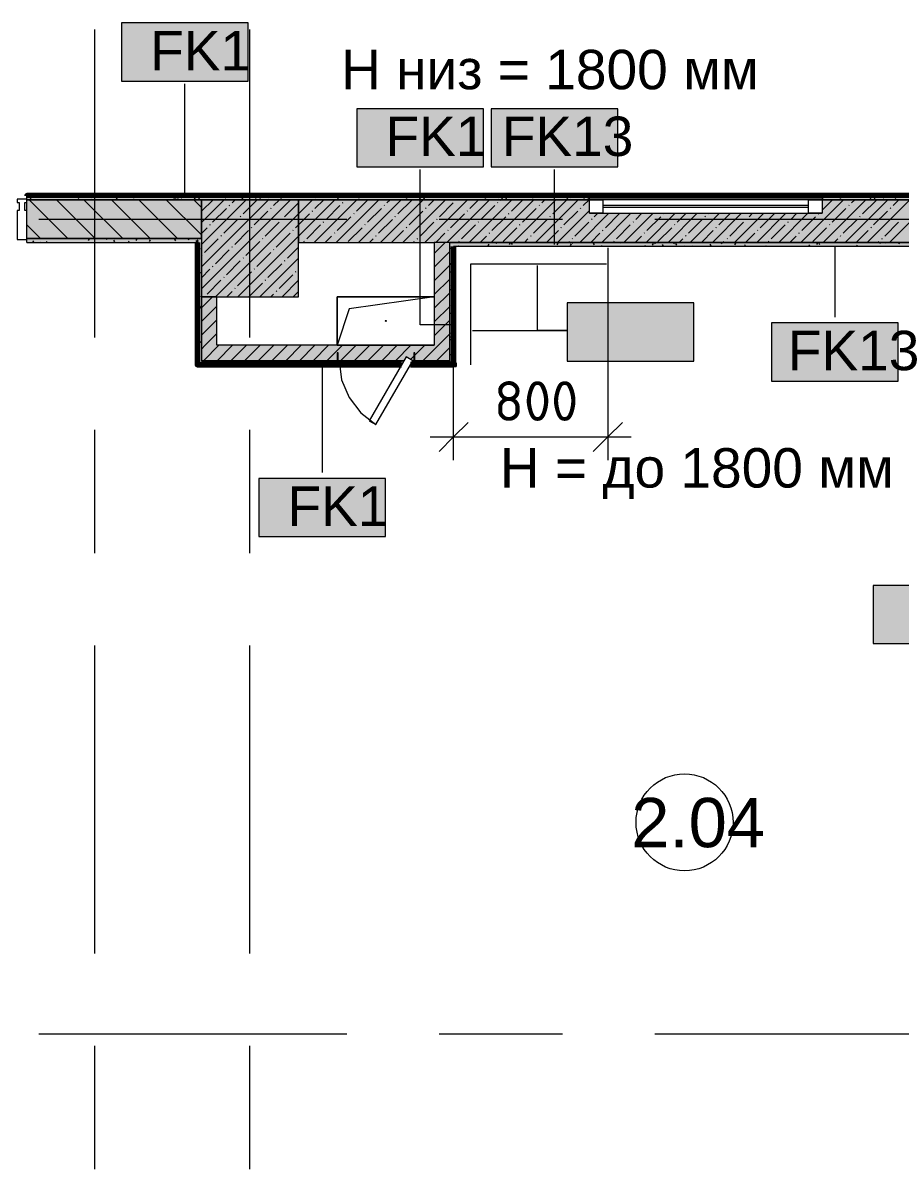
# Model space of a CAD drawing. Header units: millimetres. Extents: x -3817 to 677485, y -22715 to 103890.
# Drawn here: x 369273 to 373794, y 4822 to 10730 of the extents above; entities that cross this region are included whole.
import ezdxf

# ---------------------------------------------------------------- set-up
doc = ezdxf.new("R2010")
doc.units = ezdxf.units.MM
doc.layers.add('PDF _Геометрия', color=7, linetype='Continuous', true_color=0x1d1d1d)
doc.layers.add('PDF _Сплошная заливка', color=7, linetype='Continuous', true_color=0xffffff)
doc.layers.add('PDF _Текст', color=7, linetype='Continuous')
doc.styles.add('PDF GOST-Common', font='arial.ttf')
doc.styles.add('PDF ISOCPEUR', font='isocpeur.ttf')

msp = doc.modelspace()

# ---------------------------------------------------------------- hatches: boundary and pattern name
at = {"layer": 'PDF _Сплошная заливка', "transparency": 33554559}
h = msp.add_hatch(color=256, dxfattribs=at)
h.paths.add_polyline_path([(366260, 9819), (367632.9, 9819), (367632.9, 9839), (366063.9, 9839), (366063.9, 9819)], flags=0)
h.paths.add_polyline_path([(370062.9, 9819), (370062.9, 9839), (369292.9, 9839), (369292.9, 9819), (370011, 9819)], flags=0)
h = msp.add_hatch(color=256, dxfattribs=at)
h.paths.add_polyline_path([(366322.9, 9619), (367632.9, 9619), (367632.9, 9819), (366322.9, 9819), (366322.9, 9714.6)], flags=0)
h.paths.add_polyline_path([(369292.9, 9619), (370192.9, 9619), (370192.9, 9819), (369292.9, 9819)], flags=0)
h = msp.add_hatch(color=256, dxfattribs=at)
h.paths.add_polyline_path([(370062.9, 9819), (372192.9, 9819), (372192.9, 9839), (370062.9, 9839)], flags=0)
h.paths.add_polyline_path([(379062.9, 9819), (379062.9, 9839), (377442.9, 9839), (377442.9, 9819), (377512.8, 9819)], flags=0)
h.paths.add_polyline_path([(373392.9, 9819), (375782.9, 9819), (375782.9, 9839), (373392.9, 9839)], flags=0)
for points in [[(370192.9, 9319), (370692.9, 9319), (370692.9, 9819), (370192.9, 9819), (370192.9, 9714.6)], [(370692.9, 9599), (374692.9, 9599), (374692.9, 9819), (373392.9, 9819), (373392.9, 9749), (372192.9, 9749), (372192.9, 9819), (370692.9, 9819), (370692.9, 9714.6)], [(370172.9, 8989), (370192.9, 8989), (370192.9, 9599), (370172.9, 9598), (370172.9, 9319)], [(371392.9, 8989), (371472.9, 8989), (371472.9, 9599), (371392.9, 9599), (371392.9, 9069)], [(371472.9, 8969), (371492.9, 8969), (371492.9, 9579), (371472.9, 9579), (371472.9, 8989)], [(370192.9, 8989), (370892.9, 8989), (370892.9, 9029), (370897.9, 9029), (370897.9, 8989), (371236.7, 8989), (371248.3, 9009), (371282.9, 8989), (371287.9, 8989), (371287.9, 9029), (371292.9, 9029), (371292.9, 8989), (371392.9, 8989), (371392.9, 9069), (370192.9, 9069)]]:
    msp.add_hatch(color=256, dxfattribs=at).paths.add_polyline_path(points)
h = msp.add_hatch(color=256, dxfattribs=at)
h.paths.add_polyline_path([(370172.9, 9599), (370192.9, 9599), (370192.9, 9619), (369292.9, 9619), (369292.9, 9599), (370171.9, 9599)], flags=0)
h.paths.add_polyline_path([(366322.9, 9599), (367632.9, 9599), (367632.9, 9619), (366322.9, 9619)], flags=0)
h = msp.add_hatch(color=256, dxfattribs=at)
h.paths.add_polyline_path([(370172.9, 8969), (371225.2, 8969), (371236.7, 8989), (370172.9, 8989)], flags=0)
h.paths.add_polyline_path([(371271.3, 8969), (371472.9, 8969), (371472.9, 8989), (371282.9, 8989), (371273.1, 8972.1)], flags=0)

# ---------------------------------------------------------------- linework, layer by layer
at = {"layer": 'PDF _Геометрия', "color": 253, "lineweight": 9, "true_color": 0xaaaaaa}
for points in [[(369642.9, 9108.7), (369642.9, 10696.2)], [(370442.9, 9108.7), (370442.9, 10696.2)], [(373392.9, 9819), (372192.9, 9819)], [(372192.9, 9749), (373392.9, 9749)], [(373322.9, 9789), (372262.9, 9789)], [(373322.9, 9779), (372262.9, 9779)], [(369355, 9719), (370942.5, 9719)], [(371418.8, 9719), (372053.8, 9719)], [(372530, 9719), (374117.5, 9719)], [(370902.9, 8989), (370915.8, 8890.7), (370953.8, 8799), (371014.2, 8720.3), (371092.9, 8659.9)], [(369642.9, 7997.4), (369642.9, 8632.4)], [(370442.9, 7997.4), (370442.9, 8632.4)], [(369642.9, 5933.7), (369642.9, 7521.2)], [(370442.9, 5933.7), (370442.9, 7521.2)], [(369355, 5519), (370942.5, 5519)], [(371418.8, 5519), (372053.8, 5519)], [(372530, 5519), (374117.5, 5519)], [(369642.9, 4822.4), (369642.9, 5457.4)], [(370442.9, 4822.4), (370442.9, 5457.4)]]:
    msp.add_lwpolyline(points, dxfattribs=at)
at = {"layer": 'PDF _Геометрия', "color": 7, "lineweight": 9}
for points in [[(370434.5, 10730.1), (369781.4, 10730.1), (369781.4, 10430.1), (370434.5, 10430.1)], [(371647.7, 10287.7), (370994.6, 10287.7), (370994.6, 9987.7), (371647.7, 9987.7)], [(372340, 10287.7), (371686.8, 10287.7), (371686.8, 9987.7), (372340, 9987.7)], [(370062.9, 9819), (369292.9, 9819)], [(370692.9, 9819), (370192.9, 9819), (370192.9, 9319), (370692.9, 9319)], [(369292.9, 9619), (370192.9, 9619)], [(372730.7, 9286.6), (372077.6, 9286.6), (372077.6, 8986.6), (372730.7, 8986.6)], [(373784, 9183.8), (373130.9, 9183.8), (373130.9, 8883.8), (373784, 8883.8)], [(371486.9, 8968), (371486.9, 8958.5), (371506.4, 8958.5), (371506.4, 8978.5), (371506.4, 8958.5), (371486.9, 8958.5)], [(371142.3, 8382.6), (370489.2, 8382.6), (370489.2, 8082.6), (371142.3, 8082.6)], [(374309.7, 7830.6), (373656.5, 7830.6), (373656.5, 7530.6), (374309.7, 7530.6)]]:
    msp.add_lwpolyline(points, close=True, dxfattribs=at)
for points in [[(370107.9, 9839.5), (370107.9, 10416.2)], [(371497.1, 9173.6), (371321.2, 9173.6), (371321.2, 9973.8)], [(372013.4, 9587.6), (372013.4, 9973.8)], [(370052.4, 9839), (369292.9, 9839)], [(372192.9, 9839), (370062.9, 9839)], [(375782.9, 9839), (373392.9, 9839)], [(369292.9, 9599), (370171.9, 9599)], [(371472.9, 9579), (371472.9, 8989), (371472.9, 9579), (371472.9, 9599), (374042.9, 9599), (371472.9, 9599), (371392.9, 9599)], [(371492.9, 9579), (374041.9, 9579)], [(371492.9, 8476.3), (371492.9, 8596.3), (371492.9, 8969), (371492.9, 9578)], [(372287.9, 9571), (372287.9, 8596.3), (372287.9, 8476.3)], [(373457.4, 9578.5), (373457.4, 9213.9)], [(371591, 9144.7), (372077.6, 9144.7), (371926, 9144.7), (371926, 9480.1)], [(371392.9, 9319), (370892.9, 9319), (370892.9, 9069), (371392.9, 9069), (370892.9, 9069), (370892.9, 9319), (371392.9, 9319), (370955.4, 9256.5), (370892.9, 9069)], [(370815.8, 8968.5), (370815.8, 8412.7)], [(371501.9, 8978.5), (371506.4, 8978.5), (371493.9, 8978.5)], [(371372.9, 8596.3), (372407.9, 8596.3)]]:
    msp.add_lwpolyline(points, dxfattribs=at)
at = {"layer": 'PDF _Геометрия', "color": 7, "lineweight": 20}
msp.add_lwpolyline([(369282.9, 9764), (369282.9, 9804), (369292.9, 9804), (369292.9, 9821), (369242.9, 9821), (369242.9, 9804), (369252.9, 9804), (369252.9, 9764), (369242.9, 9764), (369242.9, 9614), (369292.9, 9614), (369292.9, 9764)], close=True, dxfattribs=at)
at = {"layer": 'PDF _Геометрия', "color": 231, "lineweight": 70, "true_color": 0xff80c0}
for points in [[(375782.9, 9839), (375782.9, 9840), (370052.4, 9840), (369292.9, 9840), (369292.9, 9839)], [(370052.4, 9839), (370062.9, 9839)], [(372192.9, 9839), (373392.9, 9839)], [(370171.9, 9599), (370171.9, 8969), (370171.9, 8968), (371224.6, 8968)], [(371225.2, 8969), (370172.9, 8969), (370172.9, 9599)], [(371270.8, 8968), (371492.9, 8968), (371493.9, 8968), (371493.9, 9578)], [(371492.9, 8969), (371271.3, 8969)]]:
    msp.add_lwpolyline(points, dxfattribs=at)
at = {"layer": 'PDF _Геометрия', "color": 253, "lineweight": 9, "true_color": 0x9b9b9b}
for points in [[(369296.1, 9833.6), (369292.9, 9839)], [(369313.3, 9827), (369308.7, 9819)], [(369374.9, 9819), (369374.3, 9820)], [(369461, 9839), (369459.6, 9836.5)], [(369559.1, 9825.9), (369555.1, 9819)], [(369609.9, 9838.7), (369609.7, 9839)], [(369627.1, 9821.8), (369625.5, 9819)], [(369719.5, 9831.7), (369715.3, 9839)], [(369761.2, 9820.5), (369756.1, 9829.2)], [(369846.4, 9836), (369841.4, 9827.3)], [(369883.4, 9839), (369883, 9838.4)], [(370033.3, 9836.9), (370032, 9839)], [(370050.5, 9823.7), (370047.8, 9819)], [(370074.9, 9825.7), (370069.9, 9834.4)], [(370092.2, 9834.9), (370087.1, 9826.2)], [(370143, 9829.8), (370137.9, 9838.5)], [(370160.2, 9830.8), (370155.2, 9822.1)], [(370184.4, 9819), (370179.6, 9827.3)], [(370320.7, 9826.8), (370315.6, 9835.5)], [(370405.9, 9829.7), (370400.9, 9821)], [(370474, 9825.6), (370470.1, 9819)], [(370498.4, 9823.8), (370493.3, 9832.5)], [(370536.3, 9819), (370535, 9821.4)], [(370606.7, 9819), (370603, 9825.4)], [(370692.9, 9839), (370688.3, 9831.1)], [(370782.7, 9819), (370780.7, 9822.4)], [(370880.2, 9833.1), (370876.7, 9839)], [(370897.4, 9827.5), (370892.5, 9819)], [(370939, 9838.7), (370934, 9830)], [(370958.7, 9819), (370958.4, 9819.5)], [(371007.1, 9834.6), (371002, 9825.9)], [(371193.9, 9838.2), (371193.5, 9839)], [(371252.8, 9833.5), (371247.8, 9824.8)], [(371303.6, 9831.2), (371299.1, 9839)], [(371320.8, 9829.4), (371315.8, 9820.7)], [(371345.2, 9820), (371340.2, 9828.7)], [(371537.5, 9839), (371535.1, 9834.9)], [(371617.4, 9836.3), (371615.8, 9839)], [(371659, 9825.2), (371654, 9833.9)], [(371702.6, 9820.2), (371702, 9819)], [(371727, 9829.3), (371722, 9838)], [(371744.3, 9831.3), (371739.2, 9822.6)], [(371768.2, 9819), (371763.6, 9826.8)], [(371783.9, 9839), (371780.9, 9833.8)], [(371853.9, 9838.4), (371848.9, 9829.7)], [(371904.7, 9826.3), (371899.7, 9835)], [(371948.4, 9819.1), (371948.3, 9819)], [(372082.4, 9823.3), (372077.4, 9832)], [(372099.7, 9837.3), (372094.6, 9828.6)], [(372120.1, 9819), (372119.1, 9820.8)], [(372167.7, 9833.2), (372162.7, 9824.5)], [(372190.5, 9819), (372187.1, 9824.9)], [(373396.4, 9827.7), (373392.9, 9821.7)], [(373438, 9838.9), (373433, 9830.2)], [(373488.8, 9825.8), (373483.8, 9834.5)], [(373543.7, 9839), (373542.7, 9837.3)], [(373642.1, 9826.6), (373637.7, 9819)], [(373666.5, 9822.8), (373661.5, 9831.5)], [(373703.9, 9819), (373703.1, 9820.3)], [(373710.2, 9822.6), (373708.1, 9819)], [(373774.3, 9819), (373771.2, 9824.4)], [(373790, 9839), (373788.4, 9836.2)], [(369327.5, 9607.7), (369322.5, 9599)], [(369361.1, 9599), (369360.2, 9600.6)], [(369395.5, 9603.6), (369392.8, 9599)], [(369614.8, 9617.7), (369609.8, 9609)], [(369705.4, 9612.3), (369701.5, 9619)], [(369747, 9601.2), (369742, 9609.9)], [(369818.9, 9605.5), (369815.2, 9599)], [(369860.6, 9616.6), (369855.5, 9607.9)], [(369928.6, 9612.6), (369923.6, 9603.8)], [(370019.1, 9617.5), (370018.3, 9619)], [(370060.8, 9606.4), (370055.8, 9615.1)], [(370128.8, 9610.4), (370123.9, 9619)], [(370170.4, 9599.3), (370165.4, 9608)], [(370174.3, 9611.5), (370169.3, 9602.8)], [(370171.9, 9600), (370178.3, 9600), (370172.9, 9600)], [(371519.6, 9579), (371519, 9580)], [(371675.1, 9589.7), (371670.1, 9580.9)], [(371715.7, 9599), (371711.8, 9592.1)], [(371754.5, 9598.8), (371754.4, 9599)], [(371784.8, 9596.7), (371779.8, 9588)], [(371796.2, 9587.6), (371791.1, 9596.3)], [(372030.6, 9595.6), (372025.5, 9586.9)], [(372098.6, 9591.6), (372093.6, 9582.8)], [(372109.9, 9592.8), (372106.4, 9599)], [(372178, 9596.9), (372176.7, 9599)], [(372219.6, 9585.7), (372214.6, 9594.4)], [(372258.7, 9579), (372256.2, 9583.3)], [(372314.1, 9599), (372312.9, 9597)], [(372355.7, 9593.9), (372352.7, 9599)], [(372480.4, 9582.3), (372478.5, 9579)], [(372522, 9593.5), (372517, 9584.7)], [(372533.4, 9590.9), (372528.7, 9599)], [(372560.4, 9599), (372558.6, 9595.9)], [(372575, 9579.7), (372570, 9588.5)], [(372630.8, 9599), (372626.7, 9591.8)], [(372643, 9583.8), (372638, 9592.5)], [(372681, 9579), (372679.6, 9581.4)], [(372726.1, 9581.2), (372724.9, 9579)], [(372820.7, 9580.8), (372815.7, 9589.6)], [(372877.2, 9599), (372872.4, 9590.7)], [(372945.5, 9595.3), (372940.4, 9586.6)], [(372997.8, 9579), (372993.4, 9586.6)], [(373103.4, 9579), (373103.1, 9579.5)], [(373327.3, 9586.1), (373323.2, 9579)], [(373338.6, 9598.3), (373338.2, 9599)], [(373368.9, 9597.2), (373363.9, 9588.5)], [(373380.2, 9587.1), (373375.2, 9595.8)], [(373475.5, 9599), (373473.5, 9595.6)], [(373573, 9585), (373569.5, 9579)], [(373641, 9580.9), (373639.9, 9579)], [(373694, 9592.3), (373690.1, 9599)], [(373721.9, 9599), (373719.3, 9594.5)], [(373762, 9596.4), (373760.5, 9599)], [(373792.3, 9599), (373787.3, 9590.4)], [(370185.5, 9569.8), (370180.5, 9561.1)], [(371478.9, 9569.5), (371488.9, 9569.5)], [(370172.9, 9508.5), (370178.3, 9508.5)], [(371478.1, 9492.2), (371473.1, 9483.5)], [(370192.9, 9438.5), (370188.8, 9445.5)], [(371474, 9424.2), (371472.9, 9422.2)], [(371478.9, 9447.6), (371488.9, 9447.6)], [(370173.2, 9365.7), (370172.9, 9365.1)], [(371478.9, 9356.1), (371488.9, 9356.1)], [(371485.2, 9382.6), (371480.2, 9373.9)], [(370172.9, 9325.6), (370178.3, 9325.6)], [(370184.4, 9324.1), (370179.4, 9315.4)], [(370192.9, 9277.8), (370190.5, 9273.7)], [(371487.6, 9268.7), (371482.5, 9277.4)], [(370172.9, 9264.7), (370178.3, 9264.7)], [(370179.7, 9217.5), (370174.7, 9226.2)], [(370190.9, 9259.1), (370185.8, 9267.8)], [(371478.9, 9234.2), (371488.9, 9234.2)], [(370172.9, 9173.2), (370178.3, 9173.2)], [(370183.8, 9149.4), (370178.8, 9158.2)], [(371472.9, 9178.5), (371472.9, 9178.4)], [(371491.7, 9200.6), (371486.6, 9209.4)], [(371478.9, 9112.3), (371488.9, 9112.3)], [(371484.1, 9136.8), (371479.1, 9128.1)], [(371484.6, 9091), (371479.6, 9099.7)], [(371492.9, 9137.5), (371490.7, 9141.3)], [(370176.7, 9039.8), (370172.9, 9046.4)], [(370187.9, 9081.4), (370182.8, 9090.1)], [(371473.4, 9049.3), (371472.9, 9050.3)], [(371492.9, 9091.1), (371490.2, 9086.5)], [(370207.2, 8987), (370206, 8989)], [(370232, 8979.8), (370227, 8971.1)], [(370316.9, 8979.9), (370311.8, 8988.6)], [(370320.7, 8990.4), (370330.7, 8990.4)], [(370412.1, 8990.4), (370422.1, 8990.4)], [(370448.5, 8989), (370446.3, 8985.3)], [(370452.9, 8988.1), (370452.4, 8989)], [(370503.5, 8990.4), (370513.6, 8990.4)], [(370630.6, 8985.1), (370628.4, 8989)], [(370655.5, 8981.7), (370650.4, 8973)], [(370672.3, 8973.9), (370667.2, 8982.6)], [(370686.4, 8990.4), (370696.5, 8990.4)], [(370694.8, 8989), (370692.1, 8984.2)], [(370740.3, 8978), (370735.3, 8986.7)], [(370765.1, 8988.8), (370760.1, 8980.1)], [(370777.9, 8990.4), (370787.9, 8990.4)], [(370838.8, 8990.4), (370848.9, 8990.4)], [(370918, 8975), (370913, 8983.7)], [(370991.2, 8990.4), (371001.3, 8990.4)], [(371010.9, 8987.7), (371005.8, 8979)], [(371078.9, 8983.6), (371073.9, 8974.9)], [(371082.7, 8990.4), (371092.7, 8990.4)], [(371095.7, 8972), (371090.7, 8980.8)], [(371174.1, 8990.4), (371184.1, 8990.4)], [(371357, 8990.4), (371367, 8990.4)], [(371448.4, 8990.4), (371458.5, 8990.4)], [(371477.5, 8981.3), (371472.9, 8989.3)], [(371478.9, 9020.8), (371488.9, 9020.8)], [(370358.4, 8969), (370353.5, 8977.5)], [(370613.8, 8970.6), (370612.9, 8969)], [(370780.7, 8969), (370776.9, 8975.6)], [(370859.6, 8969.5), (370859.3, 8969)], [(371132.7, 8969), (371132.3, 8969.6)], [(371203.1, 8969), (371200.4, 8973.7)], [(371379, 8969), (371378.1, 8970.7)], [(371460.7, 8974.4), (371457.6, 8969)]]:
    msp.add_lwpolyline(points, dxfattribs=at)
at = {"layer": 'PDF _Геометрия', "color": 9, "lineweight": 9, "true_color": 0xc0c0c0}
for points in [[(369292.9, 9599), (369292.9, 9619), (369292.9, 9819), (369292.9, 9839)], [(370062.9, 9839), (370052.4, 9839)], [(370192.9, 9619), (370192.9, 9819), (370062.9, 9819), (372192.9, 9819), (372192.9, 9839)], [(373392.9, 9839), (373392.9, 9819), (375192.9, 9819), (375192.9, 9619), (375192.9, 9319), (374912.9, 9319), (374692.9, 9319), (374692.9, 9069), (374142.9, 9069), (374142.9, 9599), (374692.9, 9599), (374692.9, 9819), (370692.9, 9819), (370692.9, 9599), (371392.9, 9599), (371392.9, 9069), (370272.9, 9069), (370272.9, 9319), (370192.9, 9319), (370192.9, 9069), (370192.9, 8989), (371236.7, 8989), (370192.9, 8989), (370192.9, 9599)], [(373392.9, 9819), (372192.9, 9819)], [(370172.9, 9598), (370172.9, 8989), (370172.9, 8969), (371225.2, 8969)], [(370892.9, 9069), (371292.9, 9069)], [(371271.3, 8969), (371472.9, 8969), (371492.9, 8969)]]:
    msp.add_lwpolyline(points, dxfattribs=at)
at = {"layer": 'PDF _Геометрия', "color": 231, "lineweight": 9, "true_color": 0xff80c0}
for points in [[(369292.9, 9839), (370052.4, 9839)], [(370062.9, 9839), (372192.9, 9839)], [(373392.9, 9839), (375782.9, 9839)], [(370172.9, 9599), (370171.9, 9599)], [(371493.9, 9578), (371492.9, 9578), (371492.9, 8969)]]:
    msp.add_lwpolyline(points, dxfattribs=at)
at = {"layer": 'PDF _Геометрия', "lineweight": 9}
for points in [[(369504.6, 9619), (369304.6, 9819)], [(369646, 9619), (369446.1, 9819)], [(369787.5, 9619), (369587.5, 9819)], [(369928.9, 9619), (369728.9, 9819)], [(370070.3, 9619), (369870.3, 9819)], [(370192.9, 9637.8), (370011.7, 9819)], [(370192.9, 9779.3), (370153.2, 9819)], [(370192.9, 9815.9), (370196, 9819)], [(370192.9, 9701.8), (370310.1, 9819)], [(370192.9, 9587.8), (370424.1, 9819)], [(370192.9, 9473.7), (370538.2, 9819)], [(370192.9, 9359.7), (370652.2, 9819)], [(370193.9, 9759.9), (370253, 9819)], [(370266.3, 9319), (370692.9, 9745.6), (370766.3, 9819)], [(370350.7, 9802.7), (370367.1, 9819)], [(370380.3, 9319), (370692.9, 9631.6), (370880.3, 9819)], [(370407.8, 9745.6), (370479, 9816.9)], [(370564.6, 9788.4), (370595.2, 9819)], [(370707.1, 9816.9), (370709.2, 9819)], [(370774.4, 9599), (370994.4, 9819)], [(370778.4, 9774.1), (370823.3, 9819)], [(370888.4, 9599), (371108.4, 9819)], [(370935.2, 9816.9), (370937.3, 9819)], [(370992.3, 9759.9), (371051.4, 9819)], [(371002.5, 9599), (371222.5, 9819)], [(371116.5, 9599), (371336.5, 9819)], [(371149.1, 9802.7), (371165.4, 9819)], [(371206.1, 9745.6), (371277.4, 9816.9)], [(371230.6, 9599), (371450.6, 9819)], [(371344.6, 9599), (371564.6, 9819)], [(371362.9, 9788.4), (371393.5, 9819)], [(371458.7, 9599), (371678.7, 9819)], [(371505.5, 9816.9), (371507.6, 9819)], [(371572.7, 9599), (371792.7, 9819)], [(371576.8, 9774.1), (371621.6, 9819)], [(371686.8, 9599), (371906.7, 9819)], [(371733.6, 9816.9), (371735.7, 9819)], [(371790.6, 9759.9), (371849.7, 9819)], [(371800.8, 9599), (372020.8, 9819)], [(371914.8, 9599), (372134.8, 9819)], [(371947.4, 9802.7), (371963.8, 9819)], [(372004.5, 9745.6), (372075.7, 9816.9)], [(372161.3, 9788.4), (372191.9, 9819)], [(373283.4, 9599), (373503.4, 9819)], [(373392.9, 9765.5), (373446.4, 9819)], [(373397.5, 9599), (373617.5, 9819)], [(373511.5, 9599), (373731.5, 9819)], [(373544.1, 9802.7), (373560.5, 9819)], [(373601.1, 9745.6), (373672.4, 9816.9)], [(373625.6, 9599), (373845.6, 9819)], [(373739.6, 9599), (373959.6, 9819)], [(373758, 9788.4), (373788.6, 9819)], [(370250.9, 9702.9), (370322.2, 9774.1)], [(370336.5, 9788.4), (370338.9, 9790.8)], [(370464.8, 9688.6), (370536.1, 9759.9)], [(370550.3, 9774.1), (370552.7, 9776.5)], [(370621.6, 9731.4), (370692.9, 9802.7)], [(370764.2, 9759.9), (370766.5, 9762.3)], [(370835.4, 9717.1), (370906.7, 9788.4)], [(370921, 9802.7), (370923.4, 9805)], [(370978, 9745.6), (370980.4, 9748)], [(371049.3, 9702.9), (371120.6, 9774.1)], [(371134.8, 9788.4), (371137.2, 9790.8)], [(371263.1, 9688.6), (371334.4, 9759.9)], [(371348.7, 9774.1), (371351, 9776.5)], [(371420, 9731.4), (371491.2, 9802.7)], [(371562.5, 9759.9), (371564.9, 9762.3)], [(371633.8, 9717.1), (371705.1, 9788.4)], [(371719.3, 9802.7), (371721.7, 9805)], [(371776.4, 9745.6), (371778.7, 9748)], [(371847.6, 9702.9), (371918.9, 9774.1)], [(371933.2, 9788.4), (371935.5, 9790.8)], [(372028.9, 9599), (372192.9, 9763)], [(372061.5, 9688.6), (372132.8, 9759.9)], [(372142.9, 9599), (372292.9, 9749)], [(372147, 9774.1), (372149.4, 9776.5)], [(372218.3, 9731.4), (372235.9, 9749)], [(372257, 9599), (372407, 9749)], [(372371, 9599), (372521, 9749)], [(372432.1, 9717.1), (372464, 9749)], [(372485.1, 9599), (372635.1, 9749)], [(372574.7, 9745.6), (372577.1, 9748)], [(372599.1, 9599), (372749.1, 9749)], [(372646, 9702.9), (372692.1, 9749)], [(372713.2, 9599), (372863.2, 9749)], [(372802.8, 9745.6), (372806.2, 9749)], [(372827.2, 9599), (372977.2, 9749)], [(372859.8, 9688.6), (372920.2, 9749)], [(372941.3, 9599), (373091.3, 9749)], [(373016.6, 9731.4), (373034.3, 9749)], [(373055.3, 9599), (373205.3, 9749)], [(373169.4, 9599), (373319.4, 9749)], [(373230.5, 9717.1), (373262.4, 9749)], [(373373, 9745.6), (373375.4, 9748)], [(373444.3, 9702.9), (373515.6, 9774.1)], [(373529.9, 9788.4), (373532.2, 9790.8)], [(373658.2, 9688.6), (373729.4, 9759.9)], [(373743.7, 9774.1), (373746.1, 9776.5)], [(369363.2, 9619), (369292.9, 9689.3)], [(370236.7, 9688.6), (370239.1, 9691)], [(370308, 9645.8), (370379.3, 9717.1)], [(370393.5, 9731.4), (370395.9, 9733.7)], [(370521.8, 9631.6), (370593.1, 9702.9)], [(370607.4, 9717.1), (370609.7, 9719.5)], [(370678.6, 9674.4), (370692.9, 9688.6), (370749.9, 9745.6)], [(370821.2, 9702.9), (370823.6, 9705.2)], [(370892.5, 9660.1), (370963.8, 9731.4)], [(371035, 9688.6), (371037.4, 9691)], [(371106.3, 9645.8), (371177.6, 9717.1)], [(371191.9, 9731.4), (371194.2, 9733.7)], [(371320.2, 9631.6), (371391.4, 9702.9)], [(371405.7, 9717.1), (371408.1, 9719.5)], [(371477, 9674.4), (371548.3, 9745.6)], [(371619.5, 9702.9), (371621.9, 9705.2)], [(371690.8, 9660.1), (371762.1, 9731.4)], [(371833.4, 9688.6), (371835.8, 9691)], [(371904.7, 9645.8), (371975.9, 9717.1)], [(371990.2, 9731.4), (371992.6, 9733.7)], [(372118.5, 9631.6), (372189.8, 9702.9)], [(372204, 9717.1), (372206.4, 9719.5)], [(372275.3, 9674.4), (372346.6, 9745.6)], [(372417.9, 9702.9), (372420.3, 9705.2)], [(372489.2, 9660.1), (372560.4, 9731.4)], [(372631.7, 9688.6), (372634.1, 9691)], [(372703, 9645.8), (372774.3, 9717.1)], [(372788.5, 9731.4), (372790.9, 9733.7)], [(372916.8, 9631.6), (372988.1, 9702.9)], [(373002.4, 9717.1), (373004.8, 9719.5)], [(373073.7, 9674.4), (373144.9, 9745.6)], [(373216.2, 9702.9), (373218.6, 9705.2)], [(373287.5, 9660.1), (373358.8, 9731.4)], [(373430.1, 9688.6), (373432.4, 9691)], [(373501.4, 9645.8), (373572.6, 9717.1)], [(373586.9, 9731.4), (373589.3, 9733.7)], [(373715.2, 9631.6), (373786.5, 9702.9)], [(370192.9, 9644.8), (370222.4, 9674.4)], [(370293.7, 9631.6), (370296.1, 9634)], [(370365, 9588.8), (370436.3, 9660.1)], [(370450.5, 9674.4), (370452.9, 9676.7)], [(370578.8, 9574.6), (370650.1, 9645.8)], [(370664.4, 9660.1), (370666.7, 9662.5)], [(370735.7, 9617.3), (370806.9, 9688.6)], [(370831.4, 9599), (370864, 9631.6)], [(370878.2, 9645.8), (370880.6, 9648.2)], [(370949.5, 9603.1), (371020.8, 9674.4)], [(371092.1, 9631.6), (371094.4, 9634)], [(371173.5, 9599), (371234.6, 9660.1)], [(371248.9, 9674.4), (371251.2, 9676.7)], [(371401.6, 9599), (371448.5, 9645.8)], [(371462.7, 9660.1), (371465.1, 9662.5)], [(371534, 9617.3), (371605.3, 9688.6)], [(371629.7, 9599), (371662.3, 9631.6)], [(371676.6, 9645.8), (371678.9, 9648.2)], [(371747.8, 9603.1), (371819.1, 9674.4)], [(371890.4, 9631.6), (371892.8, 9634)], [(371971.9, 9599), (372033, 9660.1)], [(372047.2, 9674.4), (372049.6, 9676.7)], [(372200, 9599), (372246.8, 9645.8)], [(372261.1, 9660.1), (372263.4, 9662.5)], [(372332.3, 9617.3), (372403.6, 9688.6)], [(372428.1, 9599), (372460.7, 9631.6)], [(372474.9, 9645.8), (372477.3, 9648.2)], [(372546.2, 9603.1), (372617.5, 9674.4)], [(372688.7, 9631.6), (372691.1, 9634)], [(372770.2, 9599), (372831.3, 9660.1)], [(372845.6, 9674.4), (372847.9, 9676.7)], [(372998.3, 9599), (373045.2, 9645.8)], [(373059.4, 9660.1), (373061.8, 9662.5)], [(373130.7, 9617.3), (373202, 9688.6)], [(373226.4, 9599), (373259, 9631.6)], [(373273.3, 9645.8), (373275.6, 9648.2)], [(373344.5, 9603.1), (373415.8, 9674.4)], [(373487.1, 9631.6), (373489.5, 9634)], [(373568.6, 9599), (373629.7, 9660.1)], [(373643.9, 9674.4), (373646.3, 9676.7)], [(370208.2, 9546), (370279.5, 9617.3)], [(370350.7, 9574.6), (370353.1, 9576.9)], [(370422, 9531.8), (370493.3, 9603.1)], [(370507.6, 9617.3), (370509.9, 9619.7)], [(370635.9, 9517.5), (370692.9, 9574.6)], [(370721.4, 9603.1), (370723.8, 9605.4)], [(371059.5, 9599), (371077.8, 9617.3)], [(371287.6, 9599), (371291.6, 9603.1)], [(371305.9, 9617.3), (371308.3, 9619.7)], [(371392.9, 9542.3), (371449.6, 9599)], [(371519.7, 9603.1), (371522.1, 9605.4)], [(371857.8, 9599), (371876.1, 9617.3)], [(372085.9, 9599), (372090, 9603.1)], [(372104.2, 9617.3), (372106.6, 9619.7)], [(372318.1, 9603.1), (372320.5, 9605.4)], [(372656.2, 9599), (372674.5, 9617.3)], [(372884.3, 9599), (372888.3, 9603.1)], [(372902.6, 9617.3), (372905, 9619.7)], [(373116.4, 9603.1), (373118.8, 9605.4)], [(373454.5, 9599), (373472.8, 9617.3)], [(373682.6, 9599), (373686.7, 9603.1)], [(373700.9, 9617.3), (373703.3, 9619.7)], [(370193.9, 9531.8), (370196.3, 9534.2)], [(370265.2, 9489), (370336.5, 9560.3)], [(370407.8, 9517.5), (370410.1, 9519.9)], [(370479, 9474.8), (370550.3, 9546)], [(370494.4, 9319), (370692.9, 9517.5)], [(370564.6, 9560.3), (370567, 9562.7)], [(371392.9, 9471.6), (371472.9, 9551.6)], [(370192.9, 9416.7), (370236.7, 9460.5)], [(370250.9, 9474.8), (370253.3, 9477.1)], [(370322.2, 9432), (370393.5, 9503.3)], [(370464.8, 9460.5), (370467.2, 9462.9)], [(370536.1, 9417.7), (370607.4, 9489)], [(370621.6, 9503.3), (370624, 9505.7)], [(370692.9, 9460.5), (370692.9, 9460.5)], [(371392.9, 9400.9), (371472.9, 9480.9)], [(370222.4, 9332.2), (370293.7, 9403.5)], [(370308, 9417.7), (370310.3, 9420.1)], [(370379.3, 9375), (370450.5, 9446.3)], [(370521.8, 9403.5), (370524.2, 9405.9)], [(370593.1, 9360.7), (370664.4, 9432)], [(370608.4, 9319), (370692.9, 9403.5)], [(370678.6, 9446.3), (370681, 9448.6)], [(371392.9, 9330.2), (371472.9, 9410.2)], [(370323.3, 9319), (370350.7, 9346.5)], [(370365, 9360.7), (370367.4, 9363.1)], [(370437.3, 9319), (370507.6, 9389.2)], [(370578.8, 9346.5), (370581.2, 9348.8)], [(370665.4, 9319), (370692.9, 9346.5)], [(371392.9, 9259.5), (371472.9, 9339.5)], [(370192.9, 9261.5), (370250.4, 9319)], [(370209.2, 9319), (370210.5, 9320.3)], [(370551.4, 9319), (370564.6, 9332.2)], [(370192.9, 9190.8), (370272.9, 9270.8)], [(371392.9, 9188.7), (371472.9, 9268.7)], [(370192.9, 9120.1), (370272.9, 9200.1)], [(371392.9, 9118), (371472.9, 9198)], [(370192.9, 9049.4), (370212.5, 9069), (370272.9, 9129.4)], [(371334.6, 8989), (371392.9, 9047.3), (371472.9, 9127.3)], [(370203.2, 8989), (370283.2, 9069)], [(370273.9, 8989), (370353.9, 9069)], [(370344.6, 8989), (370424.6, 9069)], [(370415.3, 8989), (370495.3, 9069)], [(370486, 8989), (370566, 9069)], [(370556.8, 8989), (370636.8, 9069)], [(370627.5, 8989), (370707.5, 9069)], [(370698.2, 8989), (370778.2, 9069)], [(370768.9, 8989), (370848.9, 9069)], [(370839.6, 8989), (370919.6, 9069)], [(370910.3, 8989), (370990.3, 9069)], [(370981, 8989), (371061, 9069)], [(371051.7, 8989), (371131.7, 9069)], [(371122.4, 8989), (371202.4, 9069)], [(371193.2, 8989), (371273.2, 9069)], [(371292.9, 9018), (371343.9, 9069)], [(371405.3, 8989), (371472.9, 9056.6)], [(371270.8, 8996), (371287.9, 9013)]]:
    msp.add_lwpolyline(points, dxfattribs=at)
at = {"layer": 'PDF _Геометрия', "color": 253, "lineweight": 13, "true_color": 0xaaaaaa}
for points in [[(372262.9, 9819), (372262.9, 9749), (372192.9, 9749), (372192.9, 9819)], [(373392.9, 9819), (373392.9, 9749), (373322.9, 9749), (373322.9, 9819)], [(370897.9, 9029), (370892.9, 9029), (370892.9, 8989), (370897.9, 8989)], [(371092.9, 8659.9), (371282.9, 8989), (371248.3, 9009), (371058.2, 8679.9)], [(371287.9, 9029), (371287.9, 8989), (371292.9, 8989), (371292.9, 9029)]]:
    msp.add_lwpolyline(points, close=True, dxfattribs=at)
at = {"layer": 'PDF _Геометрия', "color": 12, "lineweight": 13, "true_color": 0xce0000}
msp.add_lwpolyline([(371581.9, 8968), (371581.9, 9488), (372281.9, 9488)], dxfattribs=at)
at = {"layer": 'PDF _Геометрия', "color": 253, "lineweight": 9, "true_color": 0x9b9b9b}
msp.add_lwpolyline([(370178.3, 8990.4), (370172.9, 8990.4)], close=True, dxfattribs=at)
at = {"layer": 'PDF _Геометрия', "color": 9, "lineweight": 9, "true_color": 0xc0c0c0}
msp.add_lwpolyline([(371282.9, 8989), (371392.9, 8989), (371472.9, 8989)], close=True, dxfattribs=at)
at = {"layer": 'PDF _Геометрия', "color": 7, "lineweight": 20}
for points in [[(371567.9, 8671.3), (371492.9, 8596.3), (371417.9, 8521.3)], [(372362.9, 8671.3), (372287.9, 8596.3), (372212.9, 8521.3)]]:
    msp.add_lwpolyline(points, dxfattribs=at)
at = {"layer": 'PDF _Геометрия', "color": 7, "lineweight": 9}
for centre, radius in [((371142.9, 9194), 2.5), ((372683.3, 6609.6), 250), ((372683.3, 6609.6), 250)]:
    msp.add_circle(centre, radius, dxfattribs=at)
at = {"layer": 'PDF _Сплошная заливка', "lineweight": 9, "transparency": 33554559}
for points in [[(370434.5, 10730.1), (369781.4, 10730.1), (370434.5, 10430.1), (369781.4, 10430.1)], [(371647.7, 10287.7), (370994.6, 10287.7), (371647.7, 9987.7), (370994.6, 9987.7)], [(372340, 10287.7), (371686.8, 10287.7), (372340, 9987.7), (371686.8, 9987.7)], [(372730.7, 9286.6), (372077.6, 9286.6), (372730.7, 8986.6), (372077.6, 8986.6)], [(373784, 9183.8), (373130.9, 9183.8), (373784, 8883.8), (373130.9, 8883.8)], [(371142.3, 8382.6), (370489.2, 8382.6), (371142.3, 8082.6), (370489.2, 8082.6)], [(374309.7, 7830.6), (373656.5, 7830.6), (374309.7, 7530.6), (373656.5, 7530.6)]]:
    msp.add_solid(points, dxfattribs=at)
at = {"layer": 'PDF _Сплошная заливка', "color": 254, "lineweight": 35, "true_color": 0xffb9dc, "transparency": 33554559}
for points in [[(370052.4, 9839), (370052.4, 9840), (370011, 9839)], [(370171.9, 8969), (370172.9, 8969), (370171.9, 9599)]]:
    msp.add_solid(points, dxfattribs=at)
at = {"layer": 'PDF _Сплошная заливка', "lineweight": 35, "transparency": 33554559}
for points in [[(371472.9, 9579), (374042.9, 9579), (371472.9, 9599), (374042.9, 9599)], [(370272.9, 9069), (370272.9, 9319), (370192.9, 9069), (370192.9, 9319)], [(370892.9, 8989), (370897.9, 8989), (370892.9, 9029), (370897.9, 9029)], [(371287.9, 8989), (371292.9, 8989), (371287.9, 9029), (371292.9, 9029)]]:
    msp.add_solid(points, dxfattribs=at)
at = {"layer": 'PDF _Сплошная заливка', "color": 1, "lineweight": 35, "transparency": 33554559}
msp.add_solid([(371501.9, 8968.5), (371501.9, 9571), (371493.9, 8968.5), (371493.9, 9571)], dxfattribs=at)

# ---------------------------------------------------------------- texts
at = {"layer": 'PDF _Текст', "attachment_point": 4}
for s, insert, char_height, style in [('FK1', (369928.5, 10586.7), 203.2, 'PDF GOST-Common'), ('FK1 FK13', (371141.7, 10144.3), 203.2, 'PDF GOST-Common'), ('FK13', (373215.4, 9040.4), 203.2, 'PDF GOST-Common'), ('800', (371700.8, 8781.1), 204.64, 'PDF ISOCPEUR'), ('FK1', (370636.3, 8239.2), 203.2, 'PDF GOST-Common')]:
    msp.add_mtext(s, dxfattribs=dict(at, insert=insert, char_height=char_height, style=style))
at = {"layer": 'PDF _Текст', "color": 250, "true_color": 0x3c3c3c, "attachment_point": 4, "style": 'PDF GOST-Common'}
for s, insert, char_height in [('H низ = 1800 мм', (370912.7, 10488.4), 203.2), ('H = до 1800 мм', (371731.4, 8407.4), 203.2), ('2.04', (372408.5, 6606.8), 254)]:
    msp.add_mtext(s, dxfattribs=dict(at, insert=insert, char_height=char_height))

doc.saveas('drawing.dxf')
